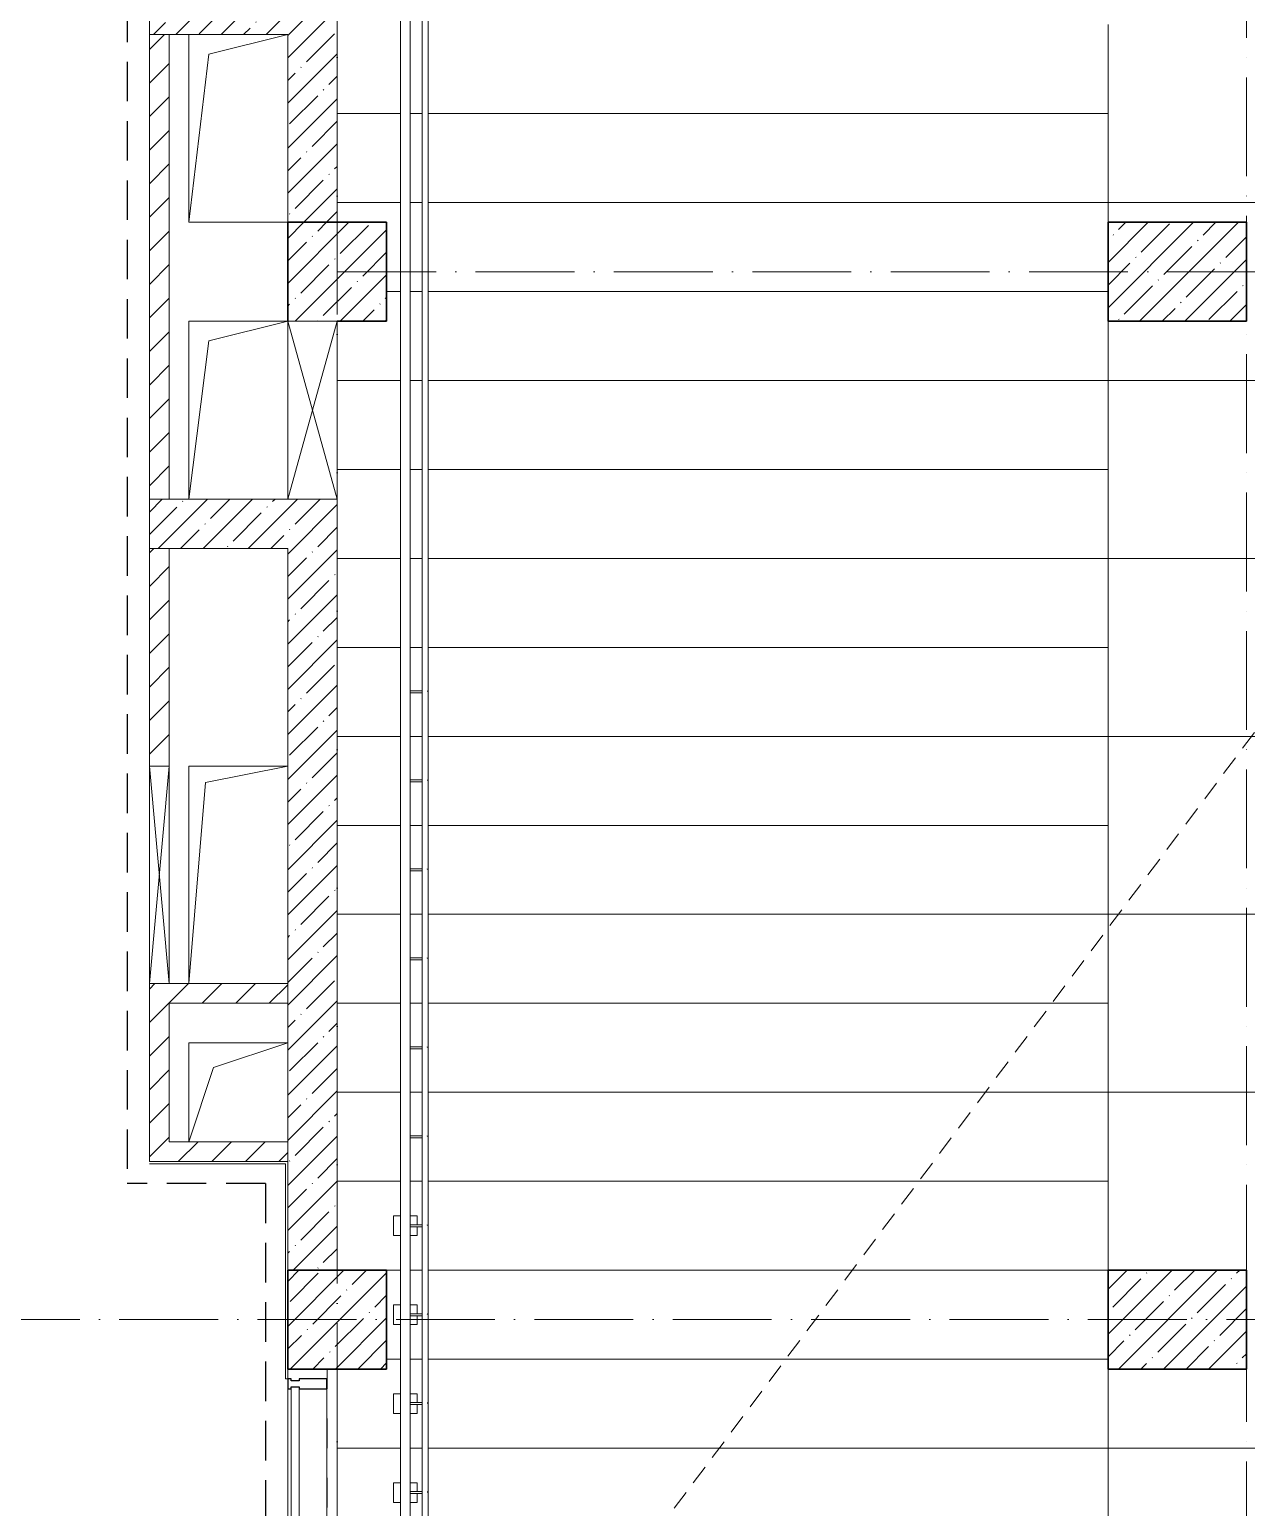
# Model space of a CAD drawing. Header units: millimetres. Extents: x -213536 to 1564669, y -45299 to 942238.
# Drawn here: x 216889 to 223046, y 231165 to 238640 of the extents above; entities that cross this region are included whole.
import ezdxf

# ---------------------------------------------------------------- set-up
doc = ezdxf.new("R2010")
doc.units = ezdxf.units.MM
for name, pattern in [('200_ШТРИХ_ш1п0_6_', [160, 100, -60]), ('50_200_ШТРИХ_1Т_ш5_п1_п1_', [700, 500, -100, 0, -100]), ('Штрих короткий', [300, 150, -150]), ('Штриховая _2 мм - 1 мм_', [300, 200, -100])]:
    doc.linetypes.add(name, pattern=pattern)
for name, color, linetype, lineweight in [('0-1', 7, 'Continuous', 5), ('0-2', 7, 'Continuous', 9), ('Импосты витража', 7, 'Continuous', 9), ('Импосты витража-1', 7, 'Continuous', 25), ('Контуры', 7, 'Continuous', 9), ('Линии подступенков', 7, 'Continuous', 9), ('Линии свеса', 7, 'Continuous', 9), ('Линии-1', 7, '200_ШТРИХ_ш1п0_6_', 9), ('Несущие колонны', 7, 'Continuous', 9), ('Несущие колонны-1', 7, 'Continuous', 35), ('Обобщенные модели', 7, 'Continuous', 9), ('Ограждение', 7, 'Continuous', 9), ('Оси-2', 7, '50_200_ШТРИХ_1Т_ш5_п1_п1_', 9), ('Остекление-1', 7, 'Continuous', 9), ('Перемычка-1', 7, 'Штрих короткий', 9), ('Проем-2', 7, 'Continuous', 9), ('Стены-1', 7, 'Continuous', 13), ('Штриховка разреза-1', 7, 'Continuous', 9), ('Элементы узлов', 7, 'Continuous', 9)]:
    doc.layers.add(name, color=color, linetype=linetype, lineweight=lineweight)
doc.layers.add('СТ-1_1', color=7, linetype='Штриховая _2 мм - 1 мм_', lineweight=90, true_color=0x888888)
doc.layers.get('0-2').off()
pattern_1 = [(45, (0, 0), (-114.04925, 114.04925), []), (45, (114.05, 0), (-114.04925, 114.04925), [201.612, -40.322, 3.353, -36.97])]
pattern_2 = [(45, (0, 0), (-84.8528, 84.8528), [])]

# ---------------------------------------------------------------- blocks, each defined once
blk = doc.blocks.new('BSC_Колонна _Прямоугольная - 500х700-V4-АИ2_02_План отделки стен 2-го этажа _Часть 2_')
at = {"layer": 'Несущие колонны'}
h = blk.add_hatch(dxfattribs=at)
h.set_pattern_fill('FP_9', color=256, style=0, pattern_type=2)
h.set_pattern_definition([(315, (-24600, 16450), (114.04925, 114.04925), []), (315, (-24600, 16335.95), (114.04925, 114.04925), [201.613, -40.323, 3.353, -36.97])])
h.paths.add_polyline_path([(-250, 350), (-250, -350), (250, -350), (250, 350)], flags=0)
at = {"layer": 'Несущие колонны-1'}
for p, q in [((250, 350), (-250, 350)), ((-250, 350), (-250, -350)), ((250, -350), (250, 350)), ((-250, -350), (250, -350))]:
    blk.add_line(p, q, dxfattribs=at)
blk = doc.blocks.new('BSC_Колонна _Прямоугольная - 500х500-V116-АИ2_02_План отделки стен 2-го этажа _Часть 2_')
at = {"layer": 'Несущие колонны'}
h = blk.add_hatch(dxfattribs=at)
h.set_pattern_fill('FP_115', color=256, style=0, pattern_type=2)
h.set_pattern_definition([(45, (-12200, -19300), (-114.0493, 114.0493), []), (45, (-12085.95, -19300), (-114.0493, 114.0493), [201.612, -40.322, 3.353, -36.97])])
h.paths.add_polyline_path([(-250, -250), (250, -250), (250, 250), (-250, 250)], flags=0)
at = {"layer": 'Несущие колонны-1'}
for p, q in [((250, 250), (-250, 250)), ((-250, 250), (-250, -250)), ((250, -250), (250, 250)), ((-250, -250), (250, -250))]:
    blk.add_line(p, q, dxfattribs=at)
blk = doc.blocks.new('BSC_Колонна _Прямоугольная - 500х700-V121-АИ2_02_План отделки стен 2-го этажа _Часть 2_')
at = {"layer": 'Несущие колонны'}
h = blk.add_hatch(dxfattribs=at)
h.set_pattern_fill('FP_120', color=256, style=0, pattern_type=2)
h.set_pattern_definition([(315, (-19300, 16450), (114.0493, 114.0493), []), (315, (-19300, 16335.95), (114.0493, 114.0493), [201.612, -40.322, 3.353, -36.97])])
h.paths.add_polyline_path([(-250, 350), (-250, -350), (250, -350), (250, 350)], flags=0)
at = {"layer": 'Несущие колонны-1'}
for p, q in [((250, 350), (-250, 350)), ((-250, 350), (-250, -350)), ((250, -350), (250, 350)), ((-250, -350), (250, -350))]:
    blk.add_line(p, q, dxfattribs=at)
blk = doc.blocks.new('PNS_Панель прямоугольная2 - Нр_Стекло - 40мм-28950638-АИ2_02_План отделки стен 2-го этажа _Часть 2_')
at = {"layer": 'Остекление-1'}
for p, q in [((-637.5, 40), (637.5, 40)), ((-647.5, 0), (647.5, 0)), ((637.5, 0), (-637.5, 0))]:
    blk.add_line(p, q, dxfattribs=at)
blk = doc.blocks.new('Прямоугольный импост - Импост структурный с накладкой - 180мм-27189186-АИ2_02_План отделки стен 2-го этажа _Часть 2_')
at = {"layer": 'Импосты витража'}
for p, q in [((11950, 17675), (11950, 18950)), ((12147, 17675), (12147, 18950))]:
    blk.add_line(p, q, dxfattribs=at)
blk = doc.blocks.new('Прямоугольный импост - Импост структурный с накладкой - 180мм-26943387-АИ2_02_План отделки стен 2-го этажа _Часть 2_')
at = {"layer": 'Импосты витража-1'}
for p, q in [((-25, 0), (-25, 17)), ((-25, 17), (25, 17)), ((-15, 0), (-25, 0)), ((-15, -40), (-15, 0)), ((25, 0), (15, 0)), ((15, 0), (15, -40)), ((25, 17), (25, 0)), ((-25, -180), (-25, -40)), ((-25, -40), (-15, -40)), ((15, -40), (25, -40)), ((25, -40), (25, -180)), ((25, -180), (-25, -180))]:
    blk.add_line(p, q, dxfattribs=at)
blk = doc.blocks.new('AR_Отверстие прямоугольное _в плите_ - AR_Отверстие прямоугольное _в плите_-30552826-АИ2_02_План отделки стен 2-го этажа _Часть 2_')
at = {"layer": 'Обобщенные модели'}
for p, q in [((-250, 475), (-250, -475)), ((-150, 375), (250, 475)), ((-250, -475), (-150, 375)), ((-250, -475), (250, -475))]:
    blk.add_line(p, q, dxfattribs=at)
blk = doc.blocks.new('AR_Отверстие прямоугольное _в плите_ - AR_Отверстие прямоугольное _в плите_-V220-АИ2_02_План отделки стен 2-го этажа _Часть 2_')
at = {"layer": 'Обобщенные модели'}
for p, q in [((250, 450), (-250, 450)), ((-250, 450), (-250, -450)), ((-150, 350), (250, 450)), ((-250, -450), (-150, 350))]:
    blk.add_line(p, q, dxfattribs=at)
blk = doc.blocks.new('AR_Отверстие прямоугольное _в плите_ - AR_Отверстие прямоугольное _в плите_-V231-АИ2_02_План отделки стен 2-го этажа _Часть 2_')
at = {"layer": 'Обобщенные модели'}
for p, q in [((250, 250), (-250, 250)), ((-250, 250), (-250, -250)), ((-125, 125), (250, 250)), ((-250, -250), (-125, 125))]:
    blk.add_line(p, q, dxfattribs=at)
blk = doc.blocks.new('AR_Отверстие прямоугольное _в стене__БезПР - AR_Отверстие прямоугольное _в стене__БезПР-30590124-АИ2_02_План отделки стен 2-го этажа _Часть 2_')
at = {"layer": 'Проем-2'}
blk.add_line((450, 125), (-450, 125), dxfattribs=at)
at = {"layer": 'Элементы узлов'}
for p, q in [((-450, -125), (-450, 125)), ((-450, 125), (450, 125)), ((450, 125), (-450, -125)), ((-450, 125), (450, -125)), ((450, 125), (-450, 125)), ((-450, 125), (-450, -125)), ((450, 125), (450, -125)), ((450, -125), (450, 125)), ((450, -125), (-450, -125)), ((-450, -125), (450, -125))]:
    blk.add_line(p, q, dxfattribs=at)
blk = doc.blocks.new('AR_Отверстие прямоугольное _в плите_ - AR_Отверстие прямоугольное _в плите_-30552711-АИ2_02_План отделки стен 2-го этажа _Часть 2_')
at = {"layer": 'Обобщенные модели'}
for p, q in [((250, 550), (-250, 550)), ((-250, 550), (-250, -550)), ((-166.7, 466.7), (250, 550)), ((-250, -550), (-166.7, 466.7))]:
    blk.add_line(p, q, dxfattribs=at)
blk = doc.blocks.new('Ограждение_СКБ_Подвал1 - 145_Ограждение_СКБ_Актовый-27248847-АИ2_02_План отделки стен 2-го этажа _Часть 2_')
at = {"layer": 'Ограждение'}
for p, q in [((-200, 25), (12160, 25)), ((-200, -25), (-200, 25)), ((12160, 25), (12160, -25)), ((12160, -25), (-200, -25))]:
    blk.add_line(p, q, dxfattribs=at)
blk = doc.blocks.new('О_Полоса_Трапеция прямоугольная_Прокат_ГОСТ 1032 - Крепежная пластина 2-27249182-АИ2_02_План отделки стен 2-го этажа _Часть 2_')
at = {"layer": 'Ограждение'}
for p, q in [((0, 60), (0, 25)), ((100, 60), (0, 60)), ((100, 25), (100, 60)), ((0, -25), (0, -60)), ((45.2, -60), (0, -60)), ((100, -60), (54.8, -60)), ((100, -60), (100, -25))]:
    blk.add_line(p, q, dxfattribs=at)
blk = doc.blocks.new('О_Кронштейн_Форма Г_Круг_ГОСТ 25903 - О_Кронштейн_Форма Г_Круг_ГОСТ 2590-2006 2-V260-АИ2_02_План отделки стен 2-го этажа _Часть 2_')
at = {"layer": 'Ограждение'}
for p, q in [((12627.5, 18430), (12570, 18430)), ((12570, 18420), (12627.5, 18420))]:
    blk.add_line(p, q, dxfattribs=at)
at = {"layer": 'Ограждение', "flags": 128}
for points in [[(12627.5, 18430), (12628.5, 18430), (12629.5, 18430)], [(12629.8, 18420), (12628.8, 18420), (12627.8, 18420), (12627.5, 18420)], [(12655, 18429.3), (12655.2, 18429.2), (12655.3, 18429.1), (12655.5, 18429), (12655.6, 18428.9), (12655.8, 18428.8), (12655.9, 18428.6), (12656.1, 18428.5), (12656.2, 18428.3), (12656.4, 18428.2), (12656.5, 18428), (12656.6, 18427.9), (12656.7, 18427.7), (12656.8, 18427.5), (12656.9, 18427.4), (12657, 18427.2), (12657.1, 18427), (12657.2, 18426.8), (12657.2, 18426.6), (12657.3, 18426.4), (12657.3, 18426.2)]]:
    blk.add_lwpolyline(points, dxfattribs=at)
blk = doc.blocks.new('О_Элемент поручня_Маршевый_Труба_ГОСТ 8732-78 - О_Элемент поручня_Маршевый_Труба_ГОСТ 8732-78-33739345-АИ2_02_План отделки стен 2-го этажа _Часть 2_')
at = {"layer": 'Ограждение'}
for p, q in [((-4.7, 30), (-12254.2, 30)), ((-12254.2, 0), (-4.7, 0))]:
    blk.add_line(p, q, dxfattribs=at)
for centre, start_param, end_param in [((-12254.2, 15), 4.712389, 6.544985), ((-12254.2, 15), 2.879793, 3.141593), ((-12254.2, 15), 3.141593, 4.712389), ((-4.7, 15), 4.712389, 6.283185), ((-4.7, 15), 3.141593, 4.712389)]:
    blk.add_ellipse(centre, major_axis=(0, 15), ratio=0.316146, start_param=start_param, end_param=end_param, dxfattribs=at)
blk = doc.blocks.new('Проем_Дверь_Прямоугольный - 2800х2800h_витражные проемы-35237045-АИ2_02_План отделки стен 2-го этажа _Часть 2_')
at = {"layer": 'Перемычка-1'}
for p, q in [((1400, 100), (-1400, 100)), ((1400, -100), (-1400, -100))]:
    blk.add_line(p, q, dxfattribs=at)
blk = doc.blocks.new('AR_Отверстие прямоугольное _в стене_ - AR_Отверстие прямоугольное _в стене__ОВ-36889588-АИ2_02_План отделки стен 2-го этажа _Часть 2_')
at = {"layer": 'Элементы узлов'}
for p, q in [((-550, -50), (-550, 50)), ((-550, 50), (550, 50)), ((550, 50), (-550, -50)), ((-550, 50), (550, -50)), ((550, 50), (-550, 50)), ((-550, 50), (-550, -50)), ((550, 50), (550, -50)), ((550, -50), (550, 50)), ((550, -50), (-550, -50)), ((-550, -50), (550, -50))]:
    blk.add_line(p, q, dxfattribs=at)
blk = doc.blocks.new('0125-Р-ОО-Ш2-АР-о_23_10_2024_rvt-1-АИ2_02_План отделки стен 2-го этажа _Часть 2_')
at = {"layer": 'Несущие колонны'}
h = blk.add_hatch(dxfattribs=at)
h.set_pattern_fill('FP_1', color=256, style=0, pattern_type=2)
h.set_pattern_definition(pattern_1)
h.paths.add_polyline_path([(12200, 24350), (12450, 24350), (12450, 24850), (11950, 24850), (11950, 24350)], flags=0)
at = {"layer": 'Штриховка разреза-1'}
h = blk.add_hatch(dxfattribs=at)
h.set_pattern_fill('FP_1', color=256, style=0, pattern_type=2)
h.set_pattern_definition(pattern_1)
h.paths.add_polyline_path([(12200, 24850), (12200, 27100), (11950, 27100), (11950, 24850)], flags=0)
h = blk.add_hatch(dxfattribs=at)
h.set_pattern_fill('FP_1', color=256, style=0, pattern_type=2)
h.set_pattern_definition(pattern_1)
h.paths.add_polyline_path([(11950, 25800), (11950, 26050), (11250, 26050), (11250, 25800), (11799.1, 25800)], flags=0)
h = blk.add_hatch(dxfattribs=at)
h.set_pattern_fill('FP_3', color=256, style=0, pattern_type=2)
h.set_pattern_definition(pattern_2)
h.paths.add_polyline_path([(11350, 23450), (11350, 25800), (11250, 25800), (11250, 23450)], flags=0)
h = blk.add_hatch(dxfattribs=at)
h.set_pattern_fill('FP_1', color=256, style=0, pattern_type=2)
h.set_pattern_definition(pattern_1)
h.paths.add_polyline_path([(11950, 23200), (11950, 23450), (11250, 23450), (11250, 23200), (11799.1, 23200)], flags=0)
h = blk.add_hatch(dxfattribs=at)
h.set_pattern_fill('FP_1', color=256, style=0, pattern_type=2)
h.set_pattern_definition(pattern_1)
h.paths.add_polyline_path([(11950, 19550), (12200, 19550), (12200, 23450), (11950, 23450), (11950, 19897.7)], flags=0)
h = blk.add_hatch(dxfattribs=at)
h.set_pattern_fill('FP_3', color=256, style=0, pattern_type=2)
h.set_pattern_definition(pattern_2)
h.paths.add_polyline_path([(11350, 20200), (11350, 21000), (11250, 21000), (11250, 20200)], flags=0)
h.paths.add_polyline_path([(11350, 22100), (11350, 23200), (11250, 23200), (11250, 22100), (11300, 22100)], flags=0)
h = blk.add_hatch(dxfattribs=at)
h.set_pattern_fill('FP_3', color=256, style=0, pattern_type=2)
h.set_pattern_definition(pattern_2)
h.paths.add_polyline_path([(11350, 20900), (11950, 20900), (11950, 21000), (11350, 21000)], flags=0)
h = blk.add_hatch(dxfattribs=at)
h.set_pattern_fill('FP_3', color=256, style=0, pattern_type=2)
h.set_pattern_definition(pattern_2)
h.paths.add_polyline_path([(11950, 20100), (11950, 20200), (11250, 20200), (11250, 20100), (11799.1, 20100)], flags=0)
at = {"layer": 'Контуры'}
for p, q in [((16100, 25850), (16100, 24950)), ((16100, 25400), (16100, 24950)), ((16100, 24950), (16100, 24850)), ((16100, 24350), (16100, 24050)), ((16100, 24350), (16100, 24050)), ((16100, 24050), (16100, 23150)), ((16100, 23600), (16100, 23150)), ((16100, 23150), (16100, 22250)), ((16100, 22700), (16100, 22250)), ((16100, 22250), (16100, 21350)), ((16100, 21800), (16100, 21350)), ((16100, 21350), (16100, 20450)), ((16100, 20900), (16100, 20450)), ((16100, 20450), (16100, 19550)), ((16100, 20000), (16100, 19550)), ((12200, 19050), (12200, 18650)), ((16100, 19050), (16100, 18650)), ((16100, 19050), (16100, 18650)), ((12200, 18650), (12200, 18200)), ((16100, 18650), (16100, 17750))]:
    blk.add_line(p, q, dxfattribs=at)
at = {"layer": 'Линии подступенков'}
for p, q in [((12520, 25400), (12200, 25400)), ((12629.8, 25400), (12570, 25400)), ((16100, 25400), (12659.7, 25400)), ((12520, 24950), (12200, 24950)), ((12629.8, 24950), (12570, 24950)), ((16100, 24950), (12659.7, 24950)), ((23700, 24950), (16100, 24950)), ((12520, 24500), (12450, 24500)), ((12629.8, 24500), (12570, 24500)), ((16100, 24500), (12659.7, 24500)), ((12520, 24050), (12200, 24050)), ((12629.8, 24050), (12570, 24050)), ((16100, 24050), (12659.7, 24050)), ((23700, 24050), (16100, 24050)), ((12520, 23600), (12200, 23600)), ((12630.2, 23600), (12570, 23600)), ((16100, 23600), (12659.6, 23600)), ((12520, 23150), (12200, 23150)), ((12630.2, 23150), (12570, 23150)), ((16100, 23150), (12659.6, 23150)), ((23700, 23150), (16100, 23150)), ((12520, 22700), (12200, 22700)), ((12630, 22700), (12570, 22700)), ((16100, 22700), (12659.6, 22700)), ((12520, 22250), (12200, 22250)), ((12630, 22250), (12570, 22250)), ((16100, 22250), (12659.6, 22250)), ((23700, 22250), (16100, 22250)), ((12520, 21800), (12200, 21800)), ((12630, 21800), (12570, 21800)), ((16100, 21800), (12659.4, 21800)), ((12520, 21350), (12200, 21350)), ((12630, 21350), (12570, 21350)), ((16100, 21350), (12659.4, 21350)), ((23700, 21350), (16100, 21350)), ((12520, 20900), (12200, 20900)), ((12629.9, 20900), (12570, 20900)), ((16100, 20900), (12659.8, 20900)), ((12520, 20450), (12200, 20450)), ((12629.9, 20450), (12570, 20450)), ((16100, 20450), (12659.8, 20450)), ((23700, 20450), (16100, 20450)), ((12520, 20000), (12200, 20000)), ((12629.9, 20000), (12570, 20000)), ((16100, 20000), (12659.8, 20000)), ((12520, 19550), (12450, 19550)), ((12629.9, 19550), (12570, 19550)), ((16100, 19550), (12659.8, 19550)), ((12520, 19100), (12450, 19100)), ((12629.9, 19100), (12570, 19100)), ((16100, 19100), (12659.8, 19100)), ((12520, 18650), (12200, 18650)), ((12629.9, 18650), (12570, 18650)), ((16100, 18650), (12659.8, 18650)), ((23700, 18650), (16100, 18650))]:
    blk.add_line(p, q, dxfattribs=at)
at = {"layer": 'Линии свеса'}
for p, q in [((12520, 25400), (12200, 25400)), ((12629.8, 25400), (12570, 25400)), ((16100, 25400), (12659.7, 25400)), ((12520, 24950), (12200, 24950)), ((12629.8, 24950), (12570, 24950)), ((16100, 24950), (12659.7, 24950)), ((23700, 24950), (16100, 24950)), ((12520, 24500), (12450, 24500)), ((12629.8, 24500), (12570, 24500)), ((16100, 24500), (12659.7, 24500)), ((12520, 24050), (12200, 24050)), ((12629.8, 24050), (12570, 24050)), ((16100, 24050), (12659.7, 24050)), ((23700, 24050), (16100, 24050)), ((12520, 23600), (12200, 23600)), ((12630.2, 23600), (12570, 23600)), ((16100, 23600), (12659.6, 23600)), ((12520, 23150), (12200, 23150)), ((12630.2, 23150), (12570, 23150)), ((16100, 23150), (12659.6, 23150)), ((23700, 23150), (16100, 23150)), ((12520, 22700), (12200, 22700)), ((12630, 22700), (12570, 22700)), ((16100, 22700), (12659.6, 22700)), ((12520, 22250), (12200, 22250)), ((12630, 22250), (12570, 22250)), ((16100, 22250), (12659.6, 22250)), ((23700, 22250), (16100, 22250)), ((12520, 21800), (12200, 21800)), ((12630, 21800), (12570, 21800)), ((16100, 21800), (12659.4, 21800)), ((12520, 21350), (12200, 21350)), ((12630, 21350), (12570, 21350)), ((16100, 21350), (12659.4, 21350)), ((23700, 21350), (16100, 21350)), ((12520, 20900), (12200, 20900)), ((12629.9, 20900), (12570, 20900)), ((16100, 20900), (12659.8, 20900)), ((12520, 20450), (12200, 20450)), ((12629.9, 20450), (12570, 20450)), ((16100, 20450), (12659.8, 20450)), ((23700, 20450), (16100, 20450)), ((12520, 20000), (12200, 20000)), ((12629.9, 20000), (12570, 20000)), ((16100, 20000), (12659.8, 20000)), ((12520, 19550), (12450, 19550)), ((12629.9, 19550), (12570, 19550)), ((16100, 19550), (12659.8, 19550)), ((12520, 19100), (12450, 19100)), ((12629.9, 19100), (12570, 19100)), ((16100, 19100), (12659.8, 19100)), ((12520, 18650), (12200, 18650)), ((12629.9, 18650), (12570, 18650)), ((16100, 18650), (12659.8, 18650)), ((23700, 18650), (16100, 18650))]:
    blk.add_line(p, q, dxfattribs=at)
at = {"layer": 'Линии-1'}
blk.add_line((12659.8, 16680.5), (25650, 34050), dxfattribs=at)
at = {"layer": 'Несущие колонны-1'}
for p, q in [((12450, 24850), (11950, 24850)), ((11950, 24850), (11950, 24350)), ((12450, 24350), (12450, 24850)), ((12200, 24350), (12450, 24350))]:
    blk.add_line(p, q, dxfattribs=at)
at = {"layer": 'Стены-1'}
for p, q in [((12200, 24850), (12200, 27100)), ((11250, 26050), (11250, 25800)), ((11250, 25800), (11950, 25800)), ((11350, 25800), (11250, 25800)), ((11250, 25800), (11250, 23450)), ((11350, 23450), (11350, 25800)), ((11950, 25800), (11950, 24850)), ((11950, 24850), (12200, 24850)), ((11950, 23450), (11250, 23450)), ((11250, 23450), (11250, 23200)), ((11250, 23450), (11350, 23450)), ((12200, 19550), (12200, 23450)), ((11350, 23200), (11250, 23200)), ((11250, 23200), (11250, 22100)), ((11250, 23200), (11950, 23200)), ((11350, 22100), (11350, 23200)), ((11950, 23200), (11950, 19550)), ((11250, 21000), (11250, 20200)), ((11950, 21000), (11350, 21000)), ((11950, 20900), (11950, 21000)), ((11350, 20900), (11950, 20900)), ((11350, 20200), (11350, 20900)), ((11250, 20200), (11250, 20100)), ((11950, 20200), (11350, 20200)), ((11950, 20100), (11950, 20200)), ((11250, 20100), (11950, 20100))]:
    blk.add_line(p, q, dxfattribs=at)
at = {"layer": '0-2'}
for name, p, rotation in [('О_Элемент поручня_Маршевый_Труба_ГОСТ 8732-78 - О_Элемент поручня_Маршевый_Труба_ГОСТ 8732-78-33739345-АИ2_02_План отделки стен 2-го этажа _Часть 2_', (12659.8, 28643.9), 89.9999999999999), ('Ограждение_СКБ_Подвал1 - 145_Ограждение_СКБ_Актовый-27248847-АИ2_02_План отделки стен 2-го этажа _Часть 2_', (12545, 28325), 269.9999999999989), ('BSC_Колонна _Прямоугольная - 500х700-V4-АИ2_02_План отделки стен 2-го этажа _Часть 2_', (16450, 24600), 89.9999999999999), ('AR_Отверстие прямоугольное _в стене__БезПР - AR_Отверстие прямоугольное _в стене__БезПР-30590124-АИ2_02_План отделки стен 2-го этажа _Часть 2_', (12075, 23900), 269.9999999999999), ('AR_Отверстие прямоугольное _в стене_ - AR_Отверстие прямоугольное _в стене__ОВ-36889588-АИ2_02_План отделки стен 2-го этажа _Часть 2_', (11300, 21550), 89.99999999999991), ('BSC_Колонна _Прямоугольная - 500х700-V121-АИ2_02_План отделки стен 2-го этажа _Часть 2_', (16450, 19300), 89.9999999999999), ('Проем_Дверь_Прямоугольный - 2800х2800h_витражные проемы-35237045-АИ2_02_План отделки стен 2-го этажа _Часть 2_', (12050, 17650), 269.9999999999999), ('PNS_Панель прямоугольная2 - Нр_Стекло - 40мм-28950638-АИ2_02_План отделки стен 2-го этажа _Часть 2_', (11967, 18312.5), 269.999999999999)]:
    blk.add_blockref(name, p, dxfattribs=dict(at, rotation=rotation))
for name, p in [('AR_Отверстие прямоугольное _в плите_ - AR_Отверстие прямоугольное _в плите_-30552826-АИ2_02_План отделки стен 2-го этажа _Часть 2_', (11700, 25325)), ('AR_Отверстие прямоугольное _в плите_ - AR_Отверстие прямоугольное _в плите_-V220-АИ2_02_План отделки стен 2-го этажа _Часть 2_', (11700, 23900)), ('О_Кронштейн_Форма Г_Круг_ГОСТ 25903 - О_Кронштейн_Форма Г_Круг_ГОСТ 2590-2006 2-V260-АИ2_02_План отделки стен 2-го этажа _Часть 2_', (0, 4050)), ('AR_Отверстие прямоугольное _в плите_ - AR_Отверстие прямоугольное _в плите_-30552711-АИ2_02_План отделки стен 2-го этажа _Часть 2_', (11700, 21550)), ('О_Кронштейн_Форма Г_Круг_ГОСТ 25903 - О_Кронштейн_Форма Г_Круг_ГОСТ 2590-2006 2-V260-АИ2_02_План отделки стен 2-го этажа _Часть 2_', (0, 3600)), ('О_Кронштейн_Форма Г_Круг_ГОСТ 25903 - О_Кронштейн_Форма Г_Круг_ГОСТ 2590-2006 2-V260-АИ2_02_План отделки стен 2-го этажа _Часть 2_', (0, 3150)), ('О_Кронштейн_Форма Г_Круг_ГОСТ 25903 - О_Кронштейн_Форма Г_Круг_ГОСТ 2590-2006 2-V260-АИ2_02_План отделки стен 2-го этажа _Часть 2_', (0, 2700)), ('AR_Отверстие прямоугольное _в плите_ - AR_Отверстие прямоугольное _в плите_-V231-АИ2_02_План отделки стен 2-го этажа _Часть 2_', (11700, 20450)), ('О_Кронштейн_Форма Г_Круг_ГОСТ 25903 - О_Кронштейн_Форма Г_Круг_ГОСТ 2590-2006 2-V260-АИ2_02_План отделки стен 2-го этажа _Часть 2_', (0, 2250)), ('О_Кронштейн_Форма Г_Круг_ГОСТ 25903 - О_Кронштейн_Форма Г_Круг_ГОСТ 2590-2006 2-V260-АИ2_02_План отделки стен 2-го этажа _Часть 2_', (0, 1800)), ('О_Кронштейн_Форма Г_Круг_ГОСТ 25903 - О_Кронштейн_Форма Г_Круг_ГОСТ 2590-2006 2-V260-АИ2_02_План отделки стен 2-го этажа _Часть 2_', (0, 1350)), ('BSC_Колонна _Прямоугольная - 500х500-V116-АИ2_02_План отделки стен 2-го этажа _Часть 2_', (12200, 19300)), ('О_Кронштейн_Форма Г_Круг_ГОСТ 25903 - О_Кронштейн_Форма Г_Круг_ГОСТ 2590-2006 2-V260-АИ2_02_План отделки стен 2-го этажа _Часть 2_', (0, 900)), ('Прямоугольный импост - Импост структурный с накладкой - 180мм-27189186-АИ2_02_План отделки стен 2-го этажа _Часть 2_', (0, 0)), ('О_Кронштейн_Форма Г_Круг_ГОСТ 25903 - О_Кронштейн_Форма Г_Круг_ГОСТ 2590-2006 2-V260-АИ2_02_План отделки стен 2-го этажа _Часть 2_', (0, 450)), ('О_Кронштейн_Форма Г_Круг_ГОСТ 25903 - О_Кронштейн_Форма Г_Круг_ГОСТ 2590-2006 2-V260-АИ2_02_План отделки стен 2-го этажа _Часть 2_', (0, 0))]:
    blk.add_blockref(name, p, dxfattribs=at)
at = {"layer": '0-2', "extrusion": (0, 0, -1)}
for name, p, rotation in [('О_Полоса_Трапеция прямоугольная_Прокат_ГОСТ 1032 - Крепежная пластина 2-27249182-АИ2_02_План отделки стен 2-го этажа _Часть 2_', (-12545, 19825), 270.0000000000011), ('О_Полоса_Трапеция прямоугольная_Прокат_ГОСТ 1032 - Крепежная пластина 2-27249182-АИ2_02_План отделки стен 2-го этажа _Часть 2_', (-12545, 19375), 270.0000000000011), ('Прямоугольный импост - Импост структурный с накладкой - 180мм-26943387-АИ2_02_План отделки стен 2-го этажа _Часть 2_', (-11967, 18975), 270.000000000001), ('О_Полоса_Трапеция прямоугольная_Прокат_ГОСТ 1032 - Крепежная пластина 2-27249182-АИ2_02_План отделки стен 2-го этажа _Часть 2_', (-12545, 18925), 270.0000000000011), ('О_Полоса_Трапеция прямоугольная_Прокат_ГОСТ 1032 - Крепежная пластина 2-27249182-АИ2_02_План отделки стен 2-го этажа _Часть 2_', (-12545, 18475), 270.0000000000011)]:
    blk.add_blockref(name, p, dxfattribs=dict(at, rotation=rotation))
blk = doc.blocks.new('Оси1')
at = {"layer": 'Оси-2'}
for p, q in [((218445.6, 210594.5), (218445.6, 264395.4)), ((223045.6, 210594.5), (223045.6, 264395.4)), ((218445.6, 237415.2), (234645.6, 237415.2)), ((234645.6, 232115.2), (203926.8, 232115.2))]:
    blk.add_line(p, q, dxfattribs=at)

msp = doc.modelspace()

# ---------------------------------------------------------------- linework, layer by layer
at = {"layer": 'СТ-1_1', "lineweight": 25}
for p, q in [((217383.6, 241477.2), (217383.6, 232803.2)), ((218083.6, 232803.2), (217383.6, 232803.2)), ((218083.6, 232803.2), (218083.6, 224183.2))]:
    msp.add_line(p, q, dxfattribs=at)
at = {"layer": 'Стены-1'}
for p, q in [((218195.6, 232915.2), (217495.6, 232915.2)), ((217495.6, 232903.2), (218183.6, 232903.2)), ((218183.6, 232903.2), (218183.6, 231815.2)), ((218195.6, 232365.2), (218195.6, 232915.2)), ((218183.6, 231815.2), (218195.6, 231815.2)), ((218195.6, 231815.2), (218195.6, 231865.2))]:
    msp.add_line(p, q, dxfattribs=at)

# ---------------------------------------------------------------- block references
at = {"color": 2, "lineweight": 30}
msp.add_blockref('Оси1', (0, 0), dxfattribs=at)
at = {"layer": '0-1'}
msp.add_blockref('0125-Р-ОО-Ш2-АР-о_23_10_2024_rvt-1-АИ2_02_План отделки стен 2-го этажа _Часть 2_', (206245.6, 212815.2), dxfattribs=at)

doc.saveas('drawing.dxf')
